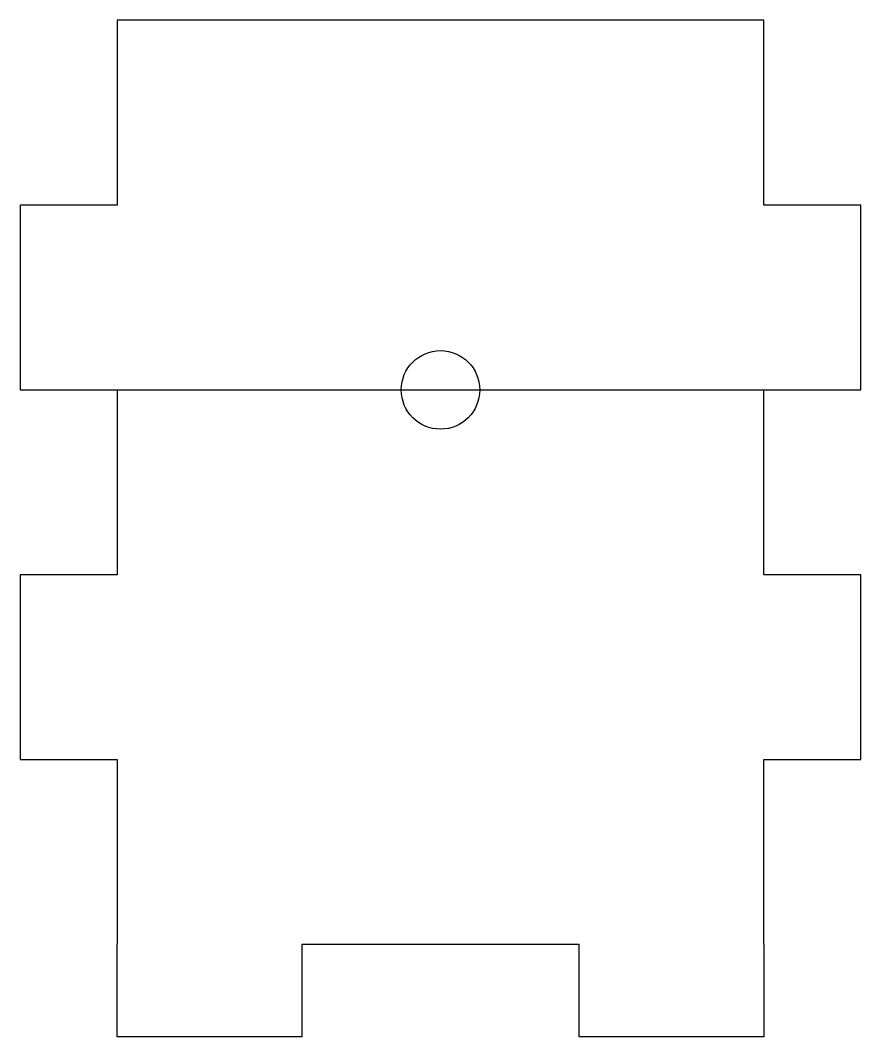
# Model space of a CAD drawing. Header units: millimetres. Extents: x -38.5 to -2.1, y -6.7 to 37.3.
import ezdxf

# ---------------------------------------------------------------- set-up
doc = ezdxf.new("R2010")
doc.units = ezdxf.units.MM
doc.layers.get('0').update_dxf_attribs({"linetype": 'CONTINUOUS'})

msp = doc.modelspace()

# ---------------------------------------------------------------- linework, layer by layer
for p, q in [((-23.834, 37.263), (-34.293, 37.263)), ((-34.293, 37.263), (-34.293, 29.263)), ((-6.293, 37.263), (-23.834, 37.263)), ((-6.293, 29.263), (-6.293, 37.263)), ((-34.293, 29.263), (-38.493, 29.263)), ((-38.493, 29.263), (-38.493, 21.263)), ((-2.093, 29.263), (-6.293, 29.263)), ((-2.093, 21.263), (-2.093, 29.263)), ((-38.493, 21.263), (-34.293, 21.263)), ((-34.293, 21.263), (-34.293, 13.263)), ((-34.293, 21.263), (-6.293, 21.263)), ((-6.293, 13.263), (-6.293, 21.263)), ((-6.293, 21.263), (-2.093, 21.263)), ((-34.293, 13.263), (-38.493, 13.263)), ((-38.493, 13.263), (-38.493, 5.263)), ((-2.093, 13.263), (-6.293, 13.263)), ((-2.093, 5.263), (-2.093, 13.263)), ((-38.493, 5.263), (-34.293, 5.263)), ((-34.293, 5.263), (-34.293, -2.737)), ((-6.293, -2.737), (-6.293, 5.263)), ((-6.293, 5.263), (-2.093, 5.263)), ((-34.293, -6.737), (-34.293, -2.737)), ((-26.293, -2.737), (-26.293, -6.737)), ((-26.293, -2.737), (-14.293, -2.737)), ((-14.293, -6.737), (-14.293, -2.737)), ((-6.293, -2.737), (-6.293, -6.737)), ((-26.293, -6.737), (-34.293, -6.737)), ((-6.293, -6.737), (-14.293, -6.737))]:
    msp.add_line(p, q)
msp.add_circle((-20.293, 21.263), 1.7)

doc.saveas('drawing.dxf')
